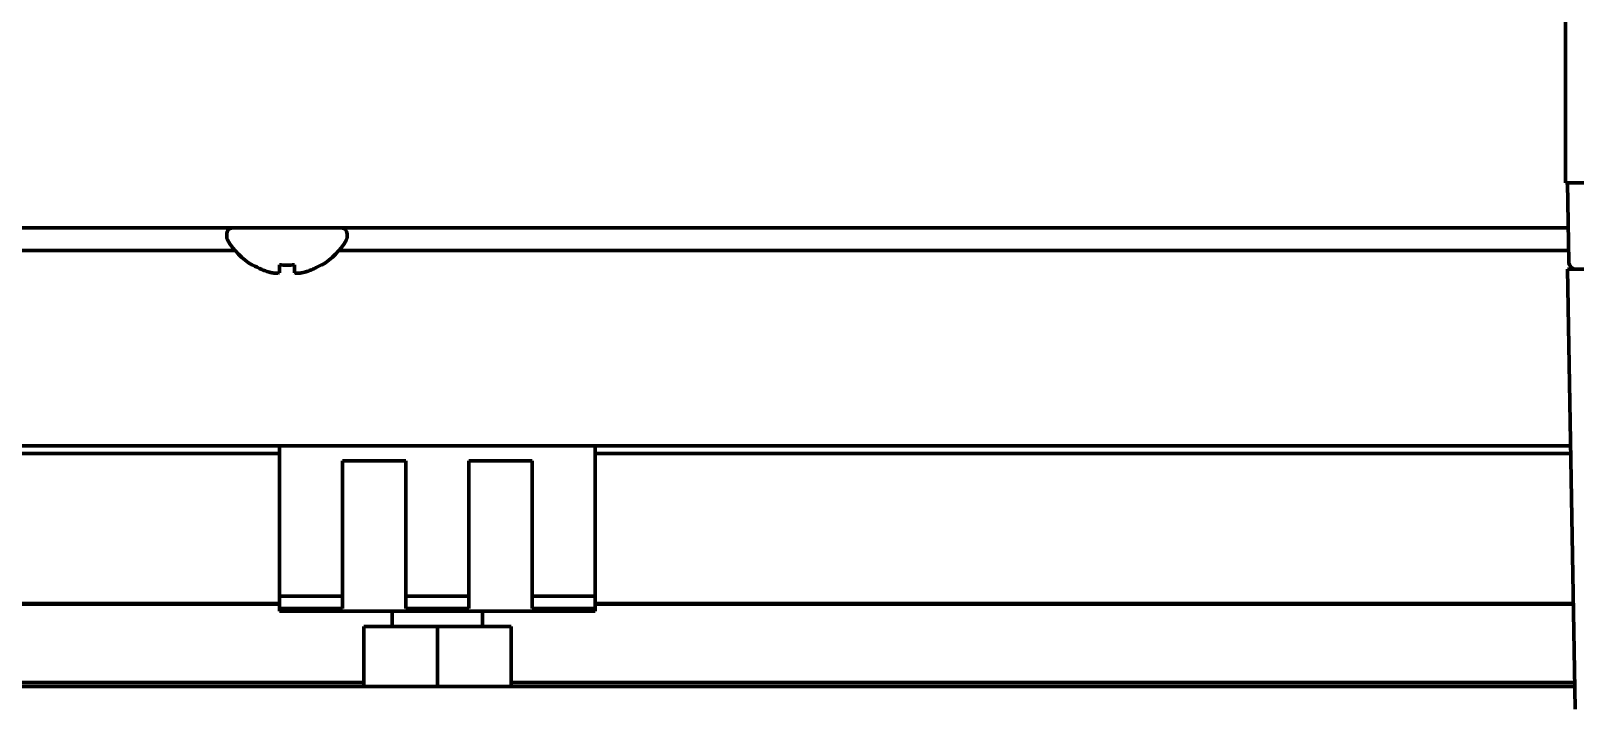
# Model space of a CAD drawing. Header units: inches. Extents: x -2983 to 7024, y 422 to 5529.
# Drawn here: x 3463.8 to 3566.4, y 4510 to 4555.1 of the extents above; entities that cross this region are included whole.
import ezdxf

# ---------------------------------------------------------------- set-up
doc = ezdxf.new("R2010")
doc.units = ezdxf.units.IN

msp = doc.modelspace()

# ---------------------------------------------------------------- linework, layer by layer
at = {"linetype": 'Continuous', "lineweight": 70}
for p, q in [((3565.78, 4544.99), (3565.78, 4610.08)), ((3565.78, 4544.99), (3567.58, 4544.99)), ((3566, 4539.73), (3565.91, 4544.99)), ((3565.95, 4541.99), (3184.74, 4541.99)), ((3476.78, 4541.59), (3476.78, 4541.39)), ((3484.78, 4541.39), (3484.78, 4541.59)), ((3477.33, 4540.49), (3183.31, 4540.49)), ((3565.99, 4540.49), (3484.23, 4540.49)), ((3478.48, 4539.51), (3478.48, 4539.54)), ((3483.08, 4539.54), (3483.08, 4539.51)), ((3565.91, 4539.24), (3567.51, 4539.24)), ((3566.4, 4511.33), (3565.91, 4539.24)), ((3566.28, 4539.29), (3566.28, 4539.24)), ((3010.69, 4527.49), (3566.11, 4527.49)), ((3480.28, 4521.99), (3480.28, 4527.49)), ((3501.28, 4527.49), (3501.28, 4521.99)), ((3480.27, 4526.99), (3010.69, 4526.99)), ((3484.48, 4526.49), (3484.48, 4521.99)), ((3484.48, 4526.49), (3488.68, 4526.49)), ((3488.68, 4521.99), (3488.68, 4526.49)), ((3492.88, 4526.49), (3492.88, 4521.99)), ((3492.88, 4526.49), (3497.08, 4526.49)), ((3497.08, 4521.99), (3497.08, 4526.49)), ((3566.11, 4526.99), (3501.28, 4526.99)), ((3480.28, 4517.49), (3480.28, 4521.99)), ((3484.48, 4517.49), (3484.48, 4521.99)), ((3488.68, 4521.99), (3488.68, 4517.49)), ((3492.88, 4517.49), (3492.88, 4521.99)), ((3497.08, 4521.99), (3497.08, 4517.49)), ((3501.28, 4521.99), (3501.28, 4517.49)), ((3480.28, 4516.68), (3480.28, 4517.49)), ((3480.28, 4517.49), (3484.48, 4517.49)), ((3484.48, 4517.49), (3484.48, 4516.68)), ((3488.68, 4516.68), (3488.68, 4517.49)), ((3488.68, 4517.49), (3492.88, 4517.49)), ((3492.88, 4517.49), (3492.88, 4516.68)), ((3497.08, 4516.68), (3497.08, 4517.49)), ((3497.08, 4517.49), (3501.28, 4517.49)), ((3501.28, 4517.49), (3501.28, 4516.68)), ((3480.27, 4517), (3010.69, 4517)), ((3480.27, 4516.97), (3010.69, 4516.97)), ((3484.48, 4516.68), (3480.28, 4516.68)), ((3480.28, 4516.49), (3480.28, 4516.68)), ((3480.28, 4516.49), (3501.28, 4516.49)), ((3487.78, 4516.49), (3487.78, 4515.49)), ((3492.88, 4516.68), (3488.68, 4516.68)), ((3493.78, 4515.49), (3493.78, 4516.49)), ((3501.28, 4516.68), (3497.08, 4516.68)), ((3566.3, 4517), (3501.27, 4517)), ((3566.3, 4516.97), (3501.27, 4516.97)), ((3501.28, 4516.68), (3501.28, 4516.49)), ((3485.89, 4515.49), (3490.78, 4515.49)), ((3485.89, 4515.49), (3485.89, 4511.49)), ((3490.78, 4515.49), (3490.78, 4511.49)), ((3490.78, 4515.49), (3495.68, 4515.49)), ((3495.68, 4515.49), (3495.68, 4511.49)), ((3010.7, 4511.76), (3485.88, 4511.76)), ((3010.7, 4511.5), (3485.88, 4511.5)), ((3490.78, 4511.49), (3485.89, 4511.49)), ((3495.68, 4511.49), (3490.78, 4511.49)), ((3495.67, 4511.76), (3566.38, 4511.76)), ((3495.67, 4511.5), (3566.39, 4511.5)), ((3566.42, 4509.98), (3566.4, 4511.33))]:
    msp.add_line(p, q, dxfattribs=at)
for centre, radius, start, end in [((3477.18, 4541.59), 0.4, 90, 180), ((3484.38, 4541.59), 0.4, 0, 90), ((3477.18, 4541.39), 0.4, 180, 210.3012), ((3480.98, 4543.61), 4.8, 210.3012, 238.6273), ((3480.59, 4543.61), 4.8, 301.3727, 329.6988), ((3484.38, 4541.39), 0.4, 329.6988, 0), ((3566.5, 4539.74), 0.5, 181, 270)]:
    msp.add_arc(centre, radius, start, end, dxfattribs=at)
for points in [[(3478.48, 4539.54), (3478.69, 4539.42), (3478.9, 4539.31), (3479.22, 4539.17), (3479.33, 4539.13), (3479.56, 4539.06), (3479.67, 4539.02), (3479.78, 4538.99)], [(3481.28, 4539.54), (3481.28, 4539.42), (3481.28, 4539.31), (3481.28, 4539.17), (3481.28, 4539.13), (3481.28, 4539.06), (3481.28, 4539.02), (3481.28, 4538.99)]]:
    msp.add_open_spline(points, degree=3, knots=[0, 0, 0, 0, 0.5, 0.5, 0.75, 0.75, 1, 1, 1, 1], dxfattribs=at)
for points in [[(3479.78, 4538.99), (3479.81, 4538.99), (3479.86, 4538.99), (3479.93, 4538.98), (3480, 4538.98), (3480.07, 4538.98), (3480.14, 4538.98), (3480.21, 4538.99), (3480.26, 4538.99), (3480.28, 4538.99)], [(3480.28, 4538.99), (3480.28, 4539.01), (3480.28, 4539.04), (3480.28, 4539.09), (3480.28, 4539.14), (3480.28, 4539.21), (3480.28, 4539.27), (3480.28, 4539.35), (3480.28, 4539.43), (3480.28, 4539.5), (3480.28, 4539.54)], [(3480.28, 4539.54), (3480.45, 4539.52), (3480.78, 4539.5), (3481.12, 4539.52), (3481.28, 4539.54)], [(3481.28, 4538.99), (3481.31, 4538.99), (3481.36, 4538.98), (3481.44, 4538.98), (3481.51, 4538.98), (3481.58, 4538.98), (3481.65, 4538.98), (3481.71, 4538.99), (3481.76, 4538.99), (3481.78, 4538.99)], [(3481.78, 4538.99), (3481.84, 4539.01), (3481.95, 4539.04), (3482.11, 4539.09), (3482.27, 4539.14), (3482.42, 4539.21), (3482.57, 4539.27), (3482.73, 4539.35), (3482.9, 4539.43), (3483.02, 4539.5), (3483.08, 4539.54)]]:
    msp.add_open_spline(points, degree=3, dxfattribs=at)

doc.saveas('drawing.dxf')
